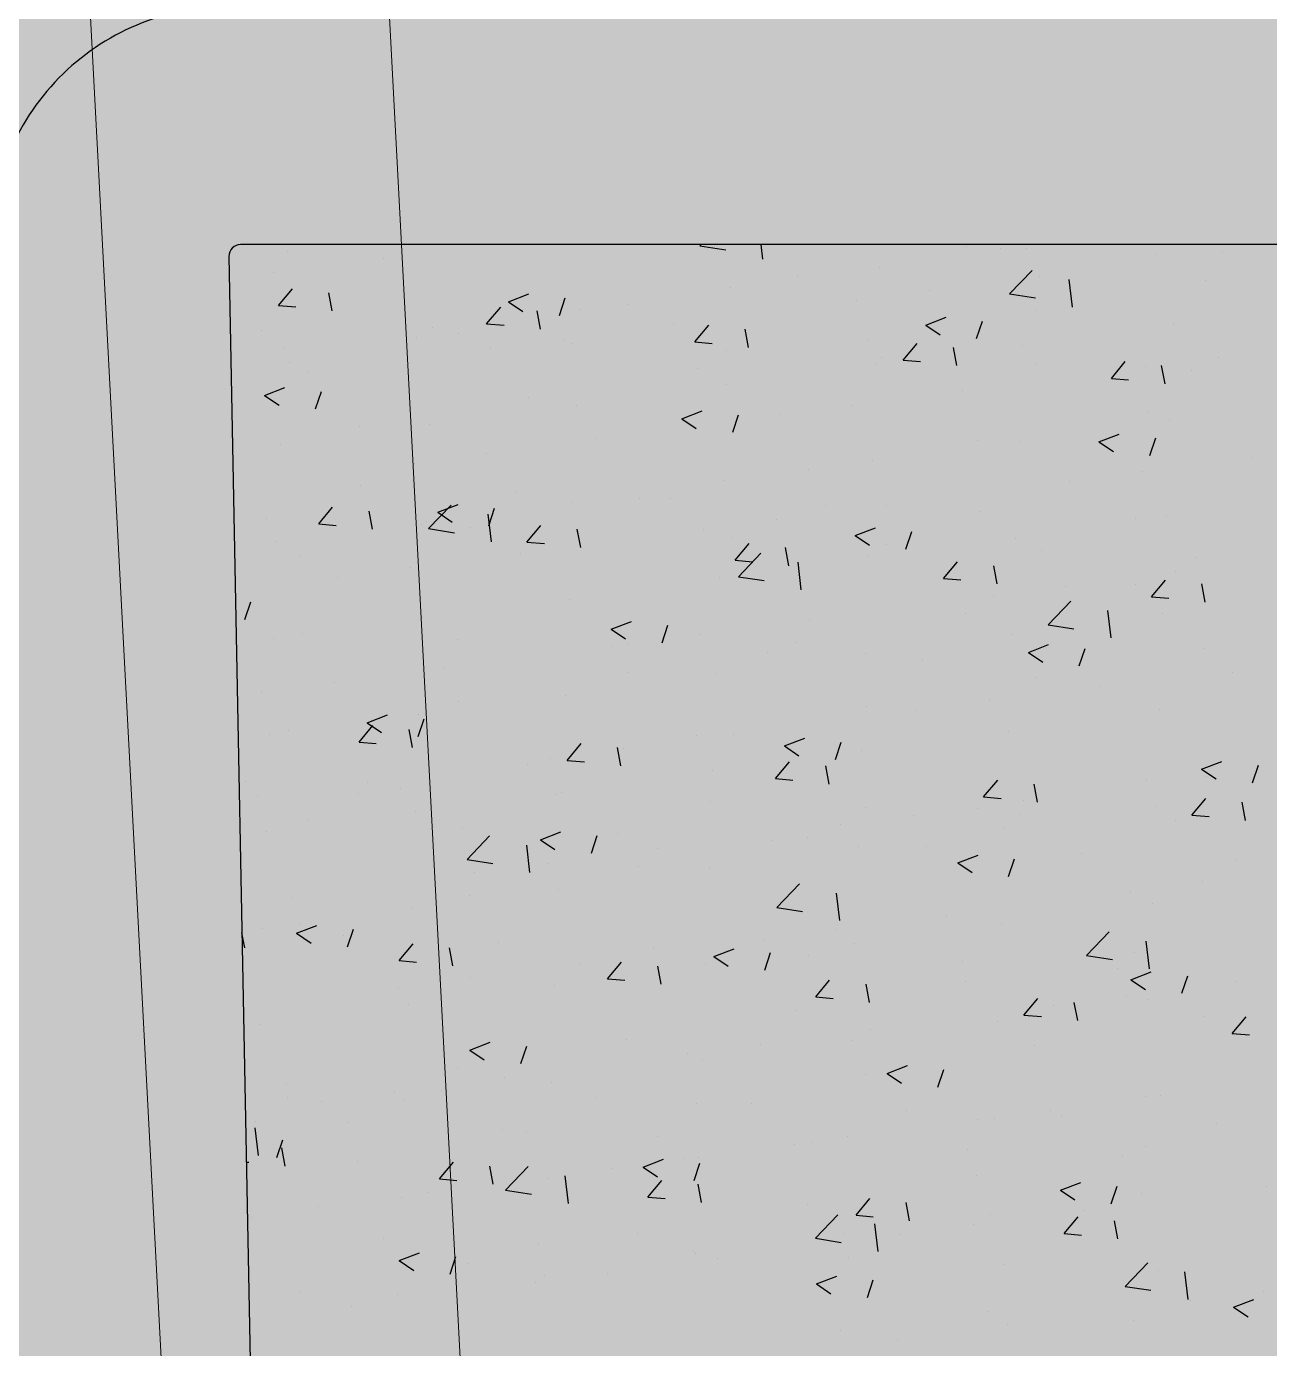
# Model space of a CAD drawing. Header units: millimetres. Extents: x 709 to 3952, y 378 to 2394.
# Drawn here: x 2424.3 to 2531.3, y 1188.3 to 1302.2 of the extents above; entities that cross this region are included whole.
import ezdxf

# ---------------------------------------------------------------- set-up
doc = ezdxf.new("R2010")
doc.units = ezdxf.units.MM
doc.layers.add('BAS', color=252, linetype='Continuous')
doc.layers.add('line', color=251, linetype='Continuous', lineweight=20)

# ---------------------------------------------------------------- blocks, each defined once
blk = doc.blocks.new('*X243')
at = {"color": 0}
for p, q in [((411082.74, 4018330.89), (411082.85, 4018331)), ((411082.74, 4018330.89), (411084.97, 4018330.55)), ((411088.16, 4018329.76), (411088.01, 4018331)), ((411105.74, 4018330.85), (411105.74, 4018330.85)), ((411108.64, 4018330.67), (411108.64, 4018330.67)), ((411110.84, 4018330.67), (411110.84, 4018330.67)), ((411127.58, 4018330.97), (411127.59, 4018331)), ((411047.23, 4018330.39), (411047.23, 4018330.39)), ((411055.5, 4018329.83), (411055.5, 4018329.83)), ((411121.98, 4018330.11), (411121.98, 4018330.11)), ((411127.74, 4018330.34), (411127.74, 4018330.34)), ((411046.03, 4018328.58), (411046.03, 4018328.58)), ((411091.16, 4018328.35), (411091.16, 4018328.35)), ((411098.21, 4018329.07), (411098.21, 4018329.07)), ((411109.42, 4018326.75), (411111.37, 4018328.78)), ((411111.95, 4018328.27), (411111.95, 4018328.27)), ((411046.45, 4018325.76), (411047.66, 4018327.19)), ((411085.38, 4018327.31), (411085.38, 4018327.31)), ((411114.84, 4018325.62), (411114.56, 4018327.99)), ((411126.31, 4018327.87), (411126.31, 4018327.87)), ((411051.07, 4018325.29), (411050.79, 4018326.86)), ((411066.26, 4018326.08), (411068.01, 4018326.75)), ((411066.26, 4018326.08), (411067.5, 4018325.24)), ((411070.65, 4018324.91), (411071.15, 4018326.42)), ((411096.22, 4018326.19), (411096.22, 4018326.19)), ((411102.48, 4018327.02), (411102.48, 4018327.02)), ((411109.42, 4018326.75), (411111.65, 4018326.41)), ((411046.45, 4018325.76), (411047.95, 4018325.63)), ((411064.38, 4018324.19), (411065.59, 4018325.62)), ((411069.01, 4018323.72), (411068.72, 4018325.29)), ((411072.39, 4018325.43), (411072.39, 4018325.43)), ((411076.58, 4018325.85), (411076.58, 4018325.85)), ((411111.73, 4018325.36), (411111.73, 4018325.36)), ((411059.76, 4018323.83), (411059.76, 4018323.83)), ((411064.38, 4018324.19), (411065.88, 4018324.06)), ((411080.43, 4018324.12), (411080.43, 4018324.12)), ((411082.31, 4018322.62), (411083.52, 4018324.06)), ((411086.94, 4018322.15), (411086.65, 4018323.72)), ((411102.19, 4018324.07), (411103.94, 4018324.75)), ((411102.19, 4018324.07), (411103.43, 4018323.23)), ((411106.58, 4018322.91), (411107.08, 4018324.42)), ((411123.52, 4018324.22), (411123.52, 4018324.22)), ((411045.01, 4018323.58), (411045.01, 4018323.58)), ((411058.36, 4018323.01), (411058.36, 4018323.01)), ((411062, 4018323.35), (411062, 4018323.35)), ((411070.97, 4018322.87), (411070.97, 4018322.87)), ((411082.31, 4018322.62), (411083.81, 4018322.49)), ((411097.15, 4018322.86), (411097.15, 4018322.86)), ((411046.93, 4018322.07), (411046.93, 4018322.07)), ((411064.71, 4018322.05), (411064.71, 4018322.05)), ((411071.7, 4018322.45), (411071.7, 4018322.45)), ((411085.05, 4018321.88), (411085.05, 4018321.88)), ((411100.24, 4018321.05), (411101.45, 4018322.49)), ((411104.87, 4018320.58), (411104.58, 4018322.15)), ((411110.54, 4018322.35), (411110.54, 4018322.35)), ((411047.42, 4018320.84), (411047.42, 4018320.84)), ((411082.57, 4018320.36), (411082.57, 4018320.36)), ((411097.91, 4018320.74), (411097.91, 4018320.74)), ((411098.39, 4018321.32), (411098.39, 4018321.32)), ((411100.25, 4018321.05), (411101.74, 4018320.92)), ((411111.74, 4018320.76), (411111.74, 4018320.76)), ((411118.18, 4018319.48), (411119.38, 4018320.92)), ((411121.16, 4018320.48), (411121.16, 4018320.48)), ((411122.8, 4018319.02), (411122.51, 4018320.58)), ((411127.42, 4018321.31), (411127.42, 4018321.31)), ((411048.92, 4018319.97), (411048.92, 4018319.97)), ((411118.18, 4018319.48), (411119.67, 4018319.35)), ((411125.09, 4018320.19), (411125.09, 4018320.19)), ((411045.25, 4018318.01), (411047.01, 4018318.69)), ((411045.26, 4018318.01), (411046.5, 4018317.17)), ((411049.64, 4018316.85), (411050.15, 4018318.36)), ((411085.07, 4018318.98), (411085.07, 4018318.98)), ((411105.37, 4018318.4), (411105.37, 4018318.4)), ((411067.99, 4018317.86), (411067.99, 4018317.86)), ((411072.09, 4018317.11), (411072.09, 4018317.11)), ((411095.9, 4018317.16), (411095.9, 4018317.16)), ((411081.18, 4018316.01), (411082.93, 4018316.68)), ((411081.18, 4018316.01), (411082.43, 4018315.17)), ((411085.57, 4018314.84), (411086.08, 4018316.35)), ((411089.65, 4018316.33), (411089.65, 4018316.33)), ((411121.27, 4018316.62), (411121.27, 4018316.62)), ((411123.22, 4018315.9), (411123.22, 4018315.9)), ((411053.41, 4018315.35), (411053.41, 4018315.35)), ((411059.46, 4018315.51), (411059.46, 4018315.51)), ((411117.11, 4018314.01), (411118.86, 4018314.68)), ((411046.62, 4018313.75), (411046.62, 4018313.75)), ((411073.86, 4018314.26), (411073.86, 4018314.26)), ((411106.69, 4018314.11), (411106.69, 4018314.11)), ((411110.23, 4018314.02), (411110.23, 4018314.02)), ((411117.11, 4018314.01), (411118.36, 4018313.17)), ((411121.5, 4018312.84), (411122, 4018314.35)), ((411064.39, 4018313.01), (411064.39, 4018313.01)), ((411097.6, 4018312.42), (411097.6, 4018312.42)), ((411130.31, 4018312.69), (411130.31, 4018312.69)), ((411058.13, 4018312.19), (411058.13, 4018312.19)), ((411092.12, 4018311.61), (411092.12, 4018311.61)), ((411120.84, 4018311.45), (411120.84, 4018311.45)), ((411053.49, 4018310.24), (411053.49, 4018310.24)), ((411084.77, 4018310.66), (411084.77, 4018310.66)), ((411114.58, 4018310.62), (411114.58, 4018310.62)), ((411066.83, 4018309.67), (411066.83, 4018309.67)), ((411077.54, 4018309.11), (411077.54, 4018309.11)), ((411080.18, 4018309.11), (411080.18, 4018309.11)), ((411049.92, 4018306.95), (411051.12, 4018308.39)), ((411054.54, 4018306.49), (411054.25, 4018308.05)), ((411059.38, 4018306.54), (411061.32, 4018308.57)), ((411060.18, 4018307.95), (411061.93, 4018308.62)), ((411060.18, 4018307.95), (411061.42, 4018307.11)), ((411064.79, 4018305.4), (411064.51, 4018307.78)), ((411064.56, 4018306.78), (411065.07, 4018308.29)), ((411071.78, 4018308.79), (411071.78, 4018308.79)), ((411093.53, 4018308.55), (411093.53, 4018308.55)), ((411098.8, 4018308.54), (411098.8, 4018308.54)), ((411106.87, 4018307.98), (411106.87, 4018307.98)), ((411045.41, 4018307.44), (411045.41, 4018307.44)), ((411049.92, 4018306.95), (411051.41, 4018306.82)), ((411058.76, 4018306.88), (411058.76, 4018306.88)), ((411059.16, 4018307.19), (411059.16, 4018307.19)), ((411062.96, 4018306.6), (411062.96, 4018306.6)), ((411067.85, 4018305.38), (411069.06, 4018306.82)), ((411089.33, 4018307.3), (411089.33, 4018307.3)), ((411096.11, 4018305.95), (411097.86, 4018306.62)), ((411120.22, 4018307.42), (411120.22, 4018307.42)), ((411122.91, 4018307.57), (411122.91, 4018307.57)), ((411059.38, 4018306.54), (411061.6, 4018306.19)), ((411072.11, 4018306.32), (411072.11, 4018306.32)), ((411072.48, 4018304.92), (411072.19, 4018306.48)), ((411083.07, 4018306.47), (411083.07, 4018306.47)), ((411085.45, 4018305.75), (411085.45, 4018305.75)), ((411096.11, 4018305.94), (411097.35, 4018305.11)), ((411100.49, 4018304.78), (411101, 4018306.29)), ((411109.93, 4018305.7), (411109.93, 4018305.7)), ((411046.32, 4018305.43), (411046.32, 4018305.43)), ((411067.28, 4018304.4), (411067.28, 4018304.4)), ((411067.85, 4018305.38), (411069.35, 4018305.25)), ((411085.78, 4018303.81), (411086.99, 4018305.25)), ((411086.06, 4018302.4), (411088, 4018304.43)), ((411090.41, 4018303.35), (411090.12, 4018304.91)), ((411098.8, 4018305.19), (411098.8, 4018305.19)), ((411112.14, 4018304.62), (411112.14, 4018304.62)), ((411048.38, 4018304.1), (411048.38, 4018304.1)), ((411085.78, 4018303.81), (411087.28, 4018303.68)), ((411091.47, 4018301.27), (411091.2, 4018303.64)), ((411097.3, 4018304.1), (411097.3, 4018304.1)), ((411103.71, 4018302.25), (411104.92, 4018303.68)), ((411108.34, 4018301.78), (411108.05, 4018303.35)), ((411125.49, 4018304.06), (411125.49, 4018304.06)), ((411051.55, 4018302.33), (411051.55, 4018302.33)), ((411057.81, 4018303.15), (411057.81, 4018303.15)), ((411084.46, 4018302.34), (411084.46, 4018302.34)), ((411086.06, 4018302.4), (411088.28, 4018302.06)), ((411103.72, 4018302.25), (411105.21, 4018302.12)), ((411121.65, 4018300.68), (411122.85, 4018302.11)), ((411123.74, 4018302.83), (411123.74, 4018302.83)), ((411114.27, 4018301.59), (411114.27, 4018301.59)), ((411120.24, 4018301.7), (411120.24, 4018301.7)), ((411126.27, 4018300.21), (411125.98, 4018301.78)), ((411043.56, 4018298.72), (411044.07, 4018300.23)), ((411071.48, 4018300.47), (411071.48, 4018300.47)), ((411108.01, 4018300.76), (411108.01, 4018300.76)), ((411112.74, 4018298.26), (411114.68, 4018300.29)), ((411121.65, 4018300.68), (411123.14, 4018300.55)), ((411058.85, 4018298.86), (411058.85, 4018298.86)), ((411092.22, 4018298.68), (411092.22, 4018298.68)), ((411105.66, 4018299.2), (411105.66, 4018299.2)), ((411118.15, 4018297.13), (411117.88, 4018299.5)), ((411122.61, 4018299.25), (411122.61, 4018299.25)), ((411048.52, 4018297.53), (411048.52, 4018297.53)), ((411075.1, 4018297.88), (411076.85, 4018298.55)), ((411075.1, 4018297.88), (411076.34, 4018297.04)), ((411079.49, 4018296.71), (411079.99, 4018298.23)), ((411112.74, 4018298.26), (411114.96, 4018297.92)), ((411046.02, 4018297.1), (411046.02, 4018297.1)), ((411061.86, 4018296.97), (411061.86, 4018296.97)), ((411075.21, 4018296.4), (411075.21, 4018296.4)), ((411076.49, 4018296.61), (411076.49, 4018296.61)), ((411082.75, 4018297.44), (411082.75, 4018297.44)), ((411091.08, 4018296.69), (411091.08, 4018296.69)), ((411109.62, 4018297.38), (411109.62, 4018297.38)), ((411111.03, 4018295.88), (411112.78, 4018296.55)), ((411088.55, 4018295.84), (411088.55, 4018295.84)), ((411097, 4018295.78), (411097, 4018295.78)), ((411101.9, 4018295.27), (411101.9, 4018295.27)), ((411111.03, 4018295.88), (411112.27, 4018295.04)), ((411115.41, 4018294.71), (411115.92, 4018296.22)), ((411126.23, 4018296.21), (411126.23, 4018296.21)), ((411060.7, 4018294.54), (411060.7, 4018294.54)), ((411076.5, 4018294.19), (411076.5, 4018294.19)), ((411115.24, 4018294.71), (411115.24, 4018294.71)), ((411128.59, 4018294.15), (411128.59, 4018294.15)), ((411051.24, 4018293.29), (411051.24, 4018293.29)), ((411084.16, 4018294.02), (411084.16, 4018294.02)), ((411111.65, 4018293.71), (411111.65, 4018293.71)), ((411117.16, 4018292.97), (411117.16, 4018292.97)), ((411044.98, 4018292.46), (411044.98, 4018292.46)), ((411071.18, 4018292.14), (411071.18, 4018292.14)), ((411061.92, 4018291.69), (411061.92, 4018291.69)), ((411097.07, 4018291.2), (411097.07, 4018291.2)), ((411101.43, 4018290.9), (411101.43, 4018290.9)), ((411107.69, 4018291.73), (411107.69, 4018291.73)), ((411122.3, 4018290.93), (411122.3, 4018290.93)), ((411053.39, 4018288.15), (411054.59, 4018289.58)), ((411054.09, 4018289.82), (411055.84, 4018290.49)), ((411054.1, 4018289.82), (411055.34, 4018288.98)), ((411058.48, 4018288.65), (411058.99, 4018290.16)), ((411058.55, 4018290.54), (411058.55, 4018290.54)), ((411045.71, 4018288.78), (411045.71, 4018288.78)), ((411047.34, 4018289.19), (411047.34, 4018289.19)), ((411058.01, 4018287.68), (411057.72, 4018289.25)), ((411082.49, 4018288.7), (411082.49, 4018288.7)), ((411085.64, 4018288.82), (411085.64, 4018288.82)), ((411090.02, 4018287.82), (411091.77, 4018288.49)), ((411109.32, 4018289.06), (411109.32, 4018289.06)), ((411053.39, 4018288.15), (411054.88, 4018288.02)), ((411071.32, 4018286.58), (411072.52, 4018288.02)), ((411075.94, 4018286.11), (411075.65, 4018287.68)), ((411076.17, 4018287.58), (411076.17, 4018287.58)), ((411090.02, 4018287.82), (411091.27, 4018286.98)), ((411094.41, 4018286.65), (411094.92, 4018288.16)), ((411096.69, 4018287.46), (411096.69, 4018287.46)), ((411067.91, 4018286.2), (411067.91, 4018286.2)), ((411069.92, 4018286.75), (411069.92, 4018286.75)), ((411071.32, 4018286.58), (411072.82, 4018286.45)), ((411089.25, 4018285.01), (411090.46, 4018286.45)), ((411093.88, 4018284.54), (411093.59, 4018286.11)), ((411125.95, 4018285.82), (411127.7, 4018286.49)), ((411130.34, 4018284.65), (411130.84, 4018286.16)), ((411083.86, 4018285.7), (411083.86, 4018285.7)), ((411089.25, 4018285.01), (411090.75, 4018284.88)), ((411121.2, 4018284.96), (411121.2, 4018284.96)), ((411125.95, 4018285.81), (411127.2, 4018284.98)), ((411126.37, 4018285.19), (411126.37, 4018285.19)), ((411043.65, 4018284.75), (411043.65, 4018284.75)), ((411054.13, 4018284.67), (411054.13, 4018284.67)), ((411056.99, 4018284.19), (411056.99, 4018284.19)), ((411070.87, 4018283.82), (411070.87, 4018283.82)), ((411107.18, 4018283.44), (411108.39, 4018284.88)), ((411111.81, 4018282.97), (411111.52, 4018284.54)), ((411044.66, 4018283.43), (411044.66, 4018283.43)), ((411053.33, 4018283.7), (411053.33, 4018283.7)), ((411070.34, 4018283.63), (411070.34, 4018283.63)), ((411083.68, 4018283.06), (411083.68, 4018283.06)), ((411107.18, 4018283.44), (411108.68, 4018283.31)), ((411110.58, 4018283.11), (411110.58, 4018283.11)), ((411125.11, 4018281.87), (411126.32, 4018283.31)), ((411129.74, 4018281.41), (411129.45, 4018282.97)), ((411058.24, 4018282.22), (411058.24, 4018282.22)), ((411097.03, 4018282.5), (411097.03, 4018282.5)), ((411101.11, 4018281.87), (411101.11, 4018281.87)), ((411106.62, 4018282.46), (411106.62, 4018282.46)), ((411110.37, 4018281.94), (411110.37, 4018281.94)), ((411122, 4018282.61), (411122, 4018282.61)), ((411125.12, 4018281.87), (411126.61, 4018281.74)), ((411045.41, 4018280.46), (411045.41, 4018280.46)), ((411048.92, 4018281.4), (411048.92, 4018281.4)), ((411062.26, 4018280.83), (411062.26, 4018280.83)), ((411069.02, 4018279.75), (411070.77, 4018280.43)), ((411094.85, 4018281.04), (411094.85, 4018281.04)), ((411109.02, 4018280.73), (411109.02, 4018280.73)), ((411123.72, 4018281.37), (411123.72, 4018281.37)), ((411062.69, 4018278.05), (411064.64, 4018280.08)), ((411068.11, 4018276.91), (411067.83, 4018279.29)), ((411069.02, 4018279.75), (411070.26, 4018278.91)), ((411073.4, 4018278.59), (411073.91, 4018280.1)), ((411075.61, 4018280.27), (411075.61, 4018280.27)), ((411088.95, 4018279.71), (411088.95, 4018279.71)), ((411092.04, 4018279.95), (411092.04, 4018279.95)), ((411079.07, 4018278.96), (411079.07, 4018278.96)), ((411096.39, 4018279.13), (411096.39, 4018279.13)), ((411102.3, 4018279.14), (411102.3, 4018279.14)), ((411104.95, 4018277.75), (411106.7, 4018278.42)), ((411115.65, 4018278.58), (411115.65, 4018278.58)), ((411062.69, 4018278.05), (411064.91, 4018277.7)), ((411069.6, 4018277.72), (411069.6, 4018277.72)), ((411077.46, 4018277.45), (411077.46, 4018277.45)), ((411083.55, 4018277.37), (411083.55, 4018277.37)), ((411104.95, 4018277.75), (411106.19, 4018276.91)), ((411109.33, 4018276.58), (411109.84, 4018278.09)), ((411128.99, 4018278.01), (411128.99, 4018278.01)), ((411063.34, 4018276.89), (411063.34, 4018276.89)), ((411089.37, 4018273.91), (411091.32, 4018275.94)), ((411126.05, 4018276.16), (411126.05, 4018276.16)), ((411047.55, 4018274.81), (411047.55, 4018274.81)), ((411062.88, 4018274.95), (411062.88, 4018274.95)), ((411070.57, 4018275.5), (411070.57, 4018275.5)), ((411094.79, 4018272.78), (411094.51, 4018275.15)), ((411119.79, 4018275.33), (411119.79, 4018275.33)), ((411057.94, 4018273.9), (411057.94, 4018273.9)), ((411089.37, 4018273.91), (411091.59, 4018273.56)), ((411121.7, 4018274.29), (411121.7, 4018274.29)), ((411048.3, 4018272.44), (411048.3, 4018272.44)), ((411104, 4018273.25), (411104, 4018273.25)), ((411043.55, 4018270.44), (411043.31, 4018271.74)), ((411045.1, 4018272.14), (411045.1, 4018272.14)), ((411048.01, 4018271.69), (411049.76, 4018272.36)), ((411048.01, 4018271.69), (411049.26, 4018270.85)), ((411052.02, 4018271.48), (411052.02, 4018271.48)), ((411052.4, 4018270.52), (411052.91, 4018272.03)), ((411094.54, 4018272.01), (411094.54, 4018272.01)), ((411108.71, 4018272.41), (411108.71, 4018272.41)), ((411116.05, 4018269.77), (411118, 4018271.8)), ((411056.86, 4018269.34), (411058.06, 4018270.78)), ((411061.48, 4018268.88), (411061.19, 4018270.44)), ((411065.36, 4018270.92), (411065.36, 4018270.92)), ((411078.71, 4018270.36), (411078.71, 4018270.36)), ((411083.94, 4018269.69), (411085.69, 4018270.36)), ((411088.28, 4018271.18), (411088.28, 4018271.18)), ((411096.08, 4018270.81), (411096.08, 4018270.81)), ((411121.47, 4018268.64), (411121.19, 4018271.01)), ((411056.86, 4018269.34), (411058.35, 4018269.21)), ((411072.49, 4018269.1), (411072.49, 4018269.1)), ((411074.79, 4018267.77), (411075.99, 4018269.21)), ((411083.25, 4018269.05), (411083.25, 4018269.05)), ((411083.94, 4018269.69), (411085.18, 4018268.85)), ((411088.33, 4018268.52), (411088.83, 4018270.03)), ((411092.06, 4018269.79), (411092.06, 4018269.79)), ((411105.4, 4018269.23), (411105.4, 4018269.23)), ((411116.05, 4018269.77), (411118.28, 4018269.43)), ((411120.17, 4018270.04), (411120.17, 4018270.04)), ((411079.41, 4018267.31), (411079.12, 4018268.87)), ((411118.75, 4018268.66), (411118.75, 4018268.66)), ((411119.87, 4018267.69), (411121.62, 4018268.36)), ((411124.25, 4018266.52), (411124.76, 4018268.03)), ((411056.76, 4018267.03), (411056.76, 4018267.03)), ((411063.02, 4018267.86), (411063.02, 4018267.86)), ((411070.26, 4018267.18), (411070.26, 4018267.18)), ((411074.79, 4018267.77), (411076.28, 4018267.64)), ((411092.72, 4018266.21), (411093.92, 4018267.64)), ((411097.34, 4018265.74), (411097.06, 4018267.31)), ((411105.59, 4018267.54), (411105.59, 4018267.54)), ((411119.87, 4018267.69), (411121.11, 4018266.85)), ((411128.94, 4018267.54), (411128.94, 4018267.54)), ((411092.72, 4018266.21), (411094.22, 4018266.07)), ((411110.65, 4018264.64), (411111.86, 4018266.07)), ((411115.28, 4018264.17), (411114.99, 4018265.74)), ((411119.48, 4018266.29), (411119.48, 4018266.29)), ((411121.39, 4018265.96), (411121.39, 4018265.96)), ((411057.64, 4018265.58), (411057.64, 4018265.58)), ((411091.01, 4018265.04), (411091.01, 4018265.04)), ((411110.65, 4018264.64), (411112.15, 4018264.51)), ((411113.22, 4018265.47), (411113.22, 4018265.47)), ((411126.16, 4018264.55), (411126.16, 4018264.55)), ((411128.58, 4018263.07), (411129.79, 4018264.5)), ((411044.8, 4018263.82), (411044.8, 4018263.82)), ((411097.43, 4018263.39), (411097.43, 4018263.39)), ((411108.41, 4018264.09), (411108.41, 4018264.09)), ((411062.93, 4018261.63), (411064.68, 4018262.3)), ((411076.43, 4018262.53), (411076.43, 4018262.53)), ((411095.78, 4018262.49), (411095.78, 4018262.49)), ((411128.58, 4018263.07), (411130.08, 4018262.94)), ((411062.93, 4018261.62), (411064.18, 4018260.79)), ((411067.32, 4018260.46), (411067.83, 4018261.97)), ((411081.7, 4018261.32), (411081.7, 4018261.32)), ((411087.96, 4018262.15), (411087.96, 4018262.15)), ((411111.58, 4018262.05), (411111.58, 4018262.05)), ((411061.85, 4018260.03), (411061.85, 4018260.03)), ((411082.94, 4018260.73), (411082.94, 4018260.73)), ((411098.86, 4018259.62), (411100.61, 4018260.3)), ((411103.25, 4018258.45), (411103.76, 4018259.97)), ((411065.91, 4018259.24), (411065.91, 4018259.24)), ((411069.96, 4018258.85), (411069.96, 4018258.85)), ((411097, 4018259.55), (411097, 4018259.55)), ((411098.86, 4018259.62), (411100.11, 4018258.78)), ((411047.15, 4018258.71), (411047.15, 4018258.71)), ((411056.44, 4018258), (411056.44, 4018258)), ((411060.5, 4018258.14), (411060.5, 4018258.14)), ((411121.09, 4018257.64), (411121.09, 4018257.64)), ((411122.37, 4018257.68), (411122.37, 4018257.68)), ((411047.27, 4018257.53), (411047.27, 4018257.53)), ((411050.19, 4018257.17), (411050.19, 4018257.17)), ((411057.33, 4018257.25), (411057.33, 4018257.25)), ((411073.84, 4018257.58), (411073.84, 4018257.58)), ((411082.42, 4018257.04), (411082.42, 4018257.04)), ((411087.19, 4018257.02), (411087.19, 4018257.02)), ((411044.5, 4018255.49), (411044.5, 4018255.49)), ((411100.53, 4018256.45), (411100.53, 4018256.45)), ((411106.64, 4018255.61), (411106.64, 4018255.61)), ((411108.1, 4018255.77), (411108.1, 4018255.77)), ((411112.9, 4018256.43), (411112.9, 4018256.43)), ((411113.88, 4018255.89), (411113.88, 4018255.89)), ((411043.65, 4018254.22), (411043.68, 4018254.23)), ((411044.74, 4018252.56), (411044.46, 4018254.93)), ((411052.42, 4018255.35), (411052.42, 4018255.35)), ((411065.77, 4018254.79), (411065.77, 4018254.79)), ((411067.84, 4018254.54), (411067.84, 4018254.54)), ((411079.11, 4018254.22), (411079.11, 4018254.22)), ((411127.22, 4018255.33), (411127.22, 4018255.33)), ((411046.32, 4018252.39), (411046.82, 4018253.9)), ((411047.02, 4018251.64), (411046.73, 4018253.21)), ((411090.85, 4018253.53), (411090.85, 4018253.53)), ((411092.46, 4018253.66), (411092.46, 4018253.66)), ((411095.48, 4018254.17), (411095.48, 4018254.17)), ((411105.8, 4018253.09), (411105.8, 4018253.09)), ((411121.13, 4018253.3), (411121.13, 4018253.3)), ((411043.69, 4018251.99), (411043.89, 4018251.98)), ((411053.26, 4018252.04), (411053.26, 4018252.04)), ((411060.33, 4018250.54), (411061.53, 4018251.97)), ((411077.86, 4018251.56), (411079.61, 4018252.23)), ((411081.38, 4018252.29), (411081.38, 4018252.29)), ((411082.64, 4018252.41), (411082.64, 4018252.41)), ((411119.15, 4018252.53), (411119.15, 4018252.53)), ((411064.95, 4018250.07), (411064.66, 4018251.64)), ((411066, 4018249.56), (411067.95, 4018251.59)), ((411071.42, 4018248.42), (411071.14, 4018250.8)), ((411075.12, 4018251.46), (411075.12, 4018251.46)), ((411077.86, 4018251.56), (411079.1, 4018250.72)), ((411082.24, 4018250.39), (411082.75, 4018251.9)), ((411106.55, 4018250.8), (411106.55, 4018250.8)), ((411060.33, 4018250.54), (411061.82, 4018250.41)), ((411069.66, 4018250.53), (411069.66, 4018250.53)), ((411078.26, 4018248.97), (411079.46, 4018250.41)), ((411082.88, 4018248.5), (411082.59, 4018250.07)), ((411113.79, 4018249.56), (411115.54, 4018250.23)), ((411118.17, 4018248.39), (411118.68, 4018249.9)), ((411131.58, 4018249.9), (411131.58, 4018249.9)), ((411057.03, 4018248.93), (411057.03, 4018248.93)), ((411059.34, 4018249.38), (411059.34, 4018249.38)), ((411066, 4018249.56), (411068.23, 4018249.21)), ((411078.26, 4018248.97), (411079.75, 4018248.84)), ((411096.19, 4018247.4), (411097.39, 4018248.84)), ((411113.79, 4018249.56), (411115.03, 4018248.72)), ((411120.78, 4018249.32), (411120.78, 4018249.32)), ((411049.87, 4018248.14), (411049.87, 4018248.14)), ((411091.97, 4018248.3), (411091.97, 4018248.3)), ((411092.69, 4018245.42), (411094.63, 4018247.45)), ((411096.19, 4018247.4), (411097.68, 4018247.27)), ((411100.81, 4018246.93), (411100.52, 4018248.5)), ((411107.8, 4018247.44), (411107.8, 4018247.44)), ((411115.79, 4018247.82), (411115.79, 4018247.82)), ((411044.19, 4018247.17), (411044.19, 4018247.17)), ((411098.1, 4018244.28), (411097.82, 4018246.66)), ((411106.32, 4018246.57), (411106.32, 4018246.57)), ((411114.12, 4018245.83), (411115.33, 4018247.27)), ((411118.74, 4018245.36), (411118.46, 4018246.93)), ((411055.52, 4018245.44), (411055.52, 4018245.44)), ((411077.39, 4018245.79), (411077.39, 4018245.79)), ((411092.69, 4018245.42), (411094.91, 4018245.07)), ((411095.17, 4018245.84), (411095.17, 4018245.84)), ((411100.06, 4018245.75), (411100.06, 4018245.75)), ((411114.12, 4018245.83), (411115.62, 4018245.7)), ((411056.85, 4018243.5), (411058.6, 4018244.17)), ((411068.87, 4018244.87), (411068.87, 4018244.87)), ((411082.21, 4018244.31), (411082.21, 4018244.31)), ((411082.34, 4018244.08), (411082.34, 4018244.08)), ((411056.85, 4018243.5), (411058.1, 4018242.66)), ((411061.24, 4018242.33), (411061.74, 4018243.84)), ((411062.81, 4018243.29), (411062.81, 4018243.29)), ((411084.27, 4018243.67), (411084.27, 4018243.67)), ((411095.56, 4018243.75), (411095.56, 4018243.75)), ((411108.9, 4018243.18), (411108.9, 4018243.18)), ((411119.37, 4018241.28), (411121.31, 4018243.31)), ((411069.35, 4018242.21), (411069.35, 4018242.21)), ((411074.81, 4018242.43), (411074.81, 4018242.43)), ((411092.78, 4018241.49), (411094.53, 4018242.17)), ((411097.17, 4018240.33), (411097.67, 4018241.84)), ((411122.25, 4018242.62), (411122.25, 4018242.62)), ((411124.78, 4018240.15), (411124.51, 4018242.52)), ((411048.23, 4018240.79), (411048.23, 4018240.79)), ((411056.72, 4018240.61), (411056.72, 4018240.61)), ((411068.55, 4018241.6), (411068.55, 4018241.6)), ((411092.78, 4018241.49), (411094.02, 4018240.65)), ((411119.37, 4018241.28), (411121.59, 4018240.94)), ((411120.48, 4018241), (411120.48, 4018241)), ((411131.26, 4018240.86), (411131.26, 4018240.86)), ((411052.76, 4018239.52), (411052.76, 4018239.52)), ((411125, 4018240.04), (411125, 4018240.04)), ((411128.71, 4018239.49), (411130.46, 4018240.16)), ((411128.71, 4018239.49), (411129.95, 4018238.65)), ((411107.5, 4018239.12), (411107.5, 4018239.12)), ((411120.09, 4018238.38), (411120.09, 4018238.38)), ((411094.87, 4018237.52), (411094.87, 4018237.52)), ((411109.21, 4018237.96), (411109.21, 4018237.96)), ((411099.75, 4018236.71), (411099.75, 4018236.71))]:
    blk.add_line(p, q, dxfattribs=at)
blk = doc.blocks.new('Ar15')
at = {"true_color": 0x843710, "transparency": 33554687}
h = blk.add_hatch(color=36, dxfattribs=at)
h.dxf.hatch_style = 1
h.paths.add_polyline_path([(1.29668, 0.3981), (1.22381, 0.3296), (1.49606, 0.05), (-4.5808, 0.05), (-4.30855, 0.3296), (-4.38142, 0.3981), (-4.76906, 0), (-4.38142, -0.3981), (-4.30855, -0.3296), (-4.5808, -0.05), (1.49606, -0.05), (1.22381, -0.3296), (1.29668, -0.3981), (1.68432, 0)])
at = {"layer": 'line', "lineweight": 0}
for p, q in [((1.49606, 0.05), (-4.5808, 0.05)), ((1.49606, -0.05), (-4.5808, -0.05))]:
    blk.add_line(p, q, dxfattribs=at)

msp = doc.modelspace()

# ---------------------------------------------------------------- hatches: boundary and pattern name
at = {"layer": 'BAS', "true_color": 0xc7c8ca, "transparency": 33554513}
h = msp.add_hatch(color=9, dxfattribs=at)
h.dxf.hatch_style = 1
h.paths.add_polyline_path([(735.07, 2394.13), (735.07, 400.97), (3218.5, 400.97), (3218.5, 2394.13)])
h.paths.add_polyline_path([(1826.32, 1353.24), (2408.56, 1353.24), (2408.56, 918.34), (1826.32, 918.34)], flags=16)

# ---------------------------------------------------------------- linework, layer by layer
at = {"layer": 'BAS'}
for p, q in [((2706.57, 1283.38), (2442.7, 1283.38)), ((2441.7, 1282.36), (2448.01, 952.38))]:
    msp.add_line(p, q, dxfattribs=at)
for centre, radius in [((2441.69, 1283.38), 20.5), ((2442.7, 1282.38), 1)]:
    msp.add_arc(centre, radius, 90, 181.0951, dxfattribs=at)

# ---------------------------------------------------------------- block references
msp.add_blockref('*X243', (-408600.49, -4017047.62), dxfattribs=at)
at = {"layer": 'line', "xscale": 257.1407973667866, "yscale": 257.1407973667866, "zscale": 257.1407973667866, "rotation": 93.02343311595654}
msp.add_blockref('Ar15', (2411.23, 1897.69), dxfattribs=at)

doc.saveas('drawing.dxf')
